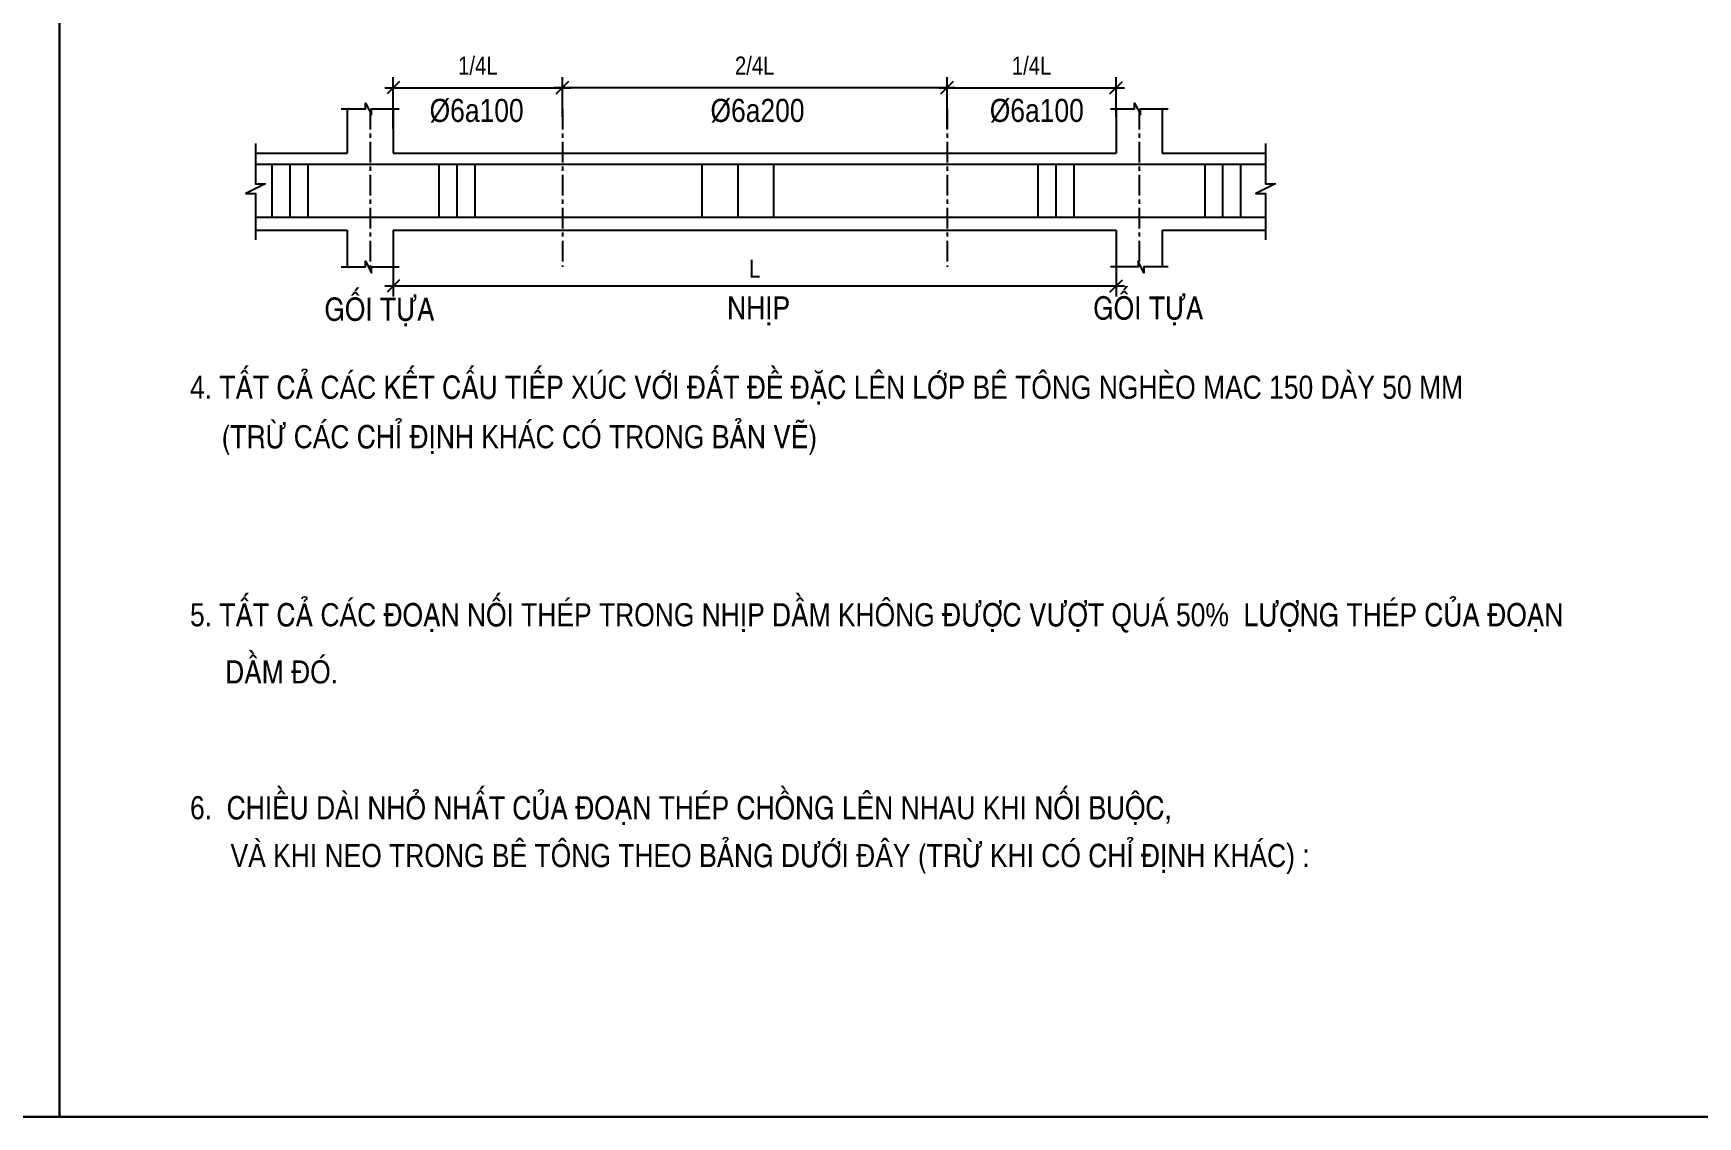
# Model space of a CAD drawing. Header units: millimetres. Extents: x -205508 to -110432, y 549193 to 571297.
# Drawn here: x -199921 to -194874, y 558925 to 562210 of the extents above; entities that cross this region are included whole.
import ezdxf

# ---------------------------------------------------------------- set-up
doc = ezdxf.new("R2010")
doc.units = ezdxf.units.MM
doc.header["$LTSCALE"] = 25
doc.header["$MEASUREMENT"] = 0
doc.header["$PDSIZE"] = 50
doc.linetypes.add('CENTERX2', pattern=[4, 2.5, -0.5, 0.5, -0.5])
doc.layers.add('DCE_MCZiCZac', color=250, linetype='Continuous', lineweight=13)
doc.layers.add('kich thuoc', color=251, linetype='Continuous')
doc.layers.add('S3', color=2, linetype='Continuous')
doc.styles.add('Simplex- GCC', font='arial.ttf', dxfattribs={"width": 0.8})
doc.styles.add('VN-Text', font='')
doc.styles.get('VN-Text').set_extended_font_data('VNI-Helve-Condense')
doc.dimstyles.new('ISO-25', dxfattribs={"dimscale": 25, "dimtxt": 2.2, "dimasz": 1.5, "dimexe": 1.3, "dimexo": 1, "dimgap": 1, "dimtad": 1, "dimdec": 0, "dimtxsty": 'Simplex- GCC', "dimblk": 'OBLIQUE', "dimcen": 2.5, "dimdle": 1, "dimclrd": 8, "dimclre": 8, "dimclrt": 7, "dimadec": 0, "dimazin": 0, "dimtfac": 1, "dimtdec": 0, "dimtix": 1, "dimtmove": 0, "dimatfit": 3, "dimfxl": 5, "dimfxlon": 1, "dimarcsym": 0})

# ---------------------------------------------------------------- blocks, each defined once
blk = doc.blocks.new('_Oblique')
at = {"color": 4, "linetype": 'ByBlock', "lineweight": -2}
blk.add_line((-0.5, -0.5), (0.5, 0.5), dxfattribs=at)
blk = doc.blocks.new('*D593')
at = {"layer": 'DCE_MCZiCZac', "color": 8, "lineweight": -2, "ltscale": 20, "transparency": 16777216}
for p, q in [((-198829.5, 561919.4), (-198829.5, 562076.9)), ((-198316.4, 561956.4), (-198316.4, 562076.9)), ((-198854.5, 562044.4), (-198291.4, 562044.4))]:
    blk.add_line(p, q, dxfattribs=at)
at = {"layer": 'Defpoints', "color": 0, "ltscale": 20, "transparency": 16777216}
for p in [(-198316.4, 562044.4), (-198316.4, 561931.4), (-198829.5, 561846)]:
    blk.add_point(p, dxfattribs=at)
at = {"layer": 'DCE_MCZiCZac', "color": 8, "lineweight": -2, "ltscale": 20, "transparency": 16777216, "xscale": 37.5, "yscale": 37.5, "zscale": 37.5, "rotation": 180}
blk.add_blockref('_Oblique', (-198829.5, 562044.4), dxfattribs=at)
at = {"layer": 'DCE_MCZiCZac', "color": 8, "lineweight": -2, "ltscale": 20, "transparency": 16777216, "xscale": 37.5, "yscale": 37.5, "zscale": 37.5}
blk.add_blockref('_Oblique', (-198316.4, 562044.4), dxfattribs=at)
at = {"layer": 'DCE_MCZiCZac', "color": 7, "ltscale": 20, "transparency": 16777216, "insert": (-198572.9, 562111.3), "char_height": 55, "attachment_point": 5, "style": 'Simplex- GCC'}
blk.add_mtext('1/4L', dxfattribs=at)
blk = doc.blocks.new('*D594')
at = {"layer": 'DCE_MCZiCZac', "color": 8, "lineweight": -2, "ltscale": 20, "transparency": 16777216}
for p, q in [((-196637.3, 561541.5), (-196637.3, 561411.1)), ((-198829.5, 561519.8), (-198829.5, 561411.1)), ((-198854.5, 561443.6), (-196612.3, 561443.6))]:
    blk.add_line(p, q, dxfattribs=at)
at = {"layer": 'Defpoints', "color": 0, "ltscale": 20, "transparency": 16777216}
for p in [(-198829.5, 561544.8), (-196637.3, 561566.5), (-196637.3, 561443.6)]:
    blk.add_point(p, dxfattribs=at)
at = {"layer": 'DCE_MCZiCZac', "color": 8, "lineweight": -2, "ltscale": 20, "transparency": 16777216, "xscale": 37.5, "yscale": 37.5, "zscale": 37.5, "rotation": 180}
blk.add_blockref('_Oblique', (-198829.5, 561443.6), dxfattribs=at)
at = {"layer": 'DCE_MCZiCZac', "color": 8, "lineweight": -2, "ltscale": 20, "transparency": 16777216, "xscale": 37.5, "yscale": 37.5, "zscale": 37.5}
blk.add_blockref('_Oblique', (-196637.3, 561443.6), dxfattribs=at)
at = {"layer": 'DCE_MCZiCZac', "color": 7, "ltscale": 20, "transparency": 16777216, "insert": (-197733.4, 561496.1), "char_height": 55, "attachment_point": 5, "style": 'Simplex- GCC'}
blk.add_mtext('L', dxfattribs=at)
blk = doc.blocks.new('*D619')
at = {"layer": 'DCE_MCZiCZac', "color": 8, "lineweight": -2, "ltscale": 20, "transparency": 16777216}
for p, q in [((-197150.3, 561919.4), (-197150.3, 562076.9)), ((-196637.3, 561956.4), (-196637.3, 562076.9)), ((-197175.3, 562044.4), (-196612.3, 562044.4))]:
    blk.add_line(p, q, dxfattribs=at)
at = {"layer": 'Defpoints', "color": 0, "ltscale": 20, "transparency": 16777216}
for p in [(-196637.3, 562044.4), (-196637.3, 561931.4), (-197150.3, 561846)]:
    blk.add_point(p, dxfattribs=at)
at = {"layer": 'DCE_MCZiCZac', "color": 8, "lineweight": -2, "ltscale": 20, "transparency": 16777216, "xscale": 37.5, "yscale": 37.5, "zscale": 37.5, "rotation": 180}
blk.add_blockref('_Oblique', (-197150.3, 562044.4), dxfattribs=at)
at = {"layer": 'DCE_MCZiCZac', "color": 8, "lineweight": -2, "ltscale": 20, "transparency": 16777216, "xscale": 37.5, "yscale": 37.5, "zscale": 37.5}
blk.add_blockref('_Oblique', (-196637.3, 562044.4), dxfattribs=at)
at = {"layer": 'DCE_MCZiCZac', "color": 7, "ltscale": 20, "transparency": 16777216, "insert": (-196893.8, 562111.3), "char_height": 55, "attachment_point": 5, "style": 'Simplex- GCC'}
blk.add_mtext('1/4L', dxfattribs=at)
blk = doc.blocks.new('*D620')
at = {"layer": 'DCE_MCZiCZac', "color": 8, "lineweight": -2, "ltscale": 20, "transparency": 16777216}
for p, q in [((-198316.4, 561956.4), (-198316.4, 562076.9)), ((-197150.3, 561919.4), (-197150.3, 562076.9)), ((-197125.3, 562044.4), (-198341.4, 562044.4))]:
    blk.add_line(p, q, dxfattribs=at)
at = {"layer": 'Defpoints', "color": 0, "ltscale": 20, "transparency": 16777216}
for p in [(-198316.4, 562044.4), (-198316.4, 561931.4), (-197150.3, 561846)]:
    blk.add_point(p, dxfattribs=at)
at = {"layer": 'DCE_MCZiCZac', "color": 8, "lineweight": -2, "ltscale": 20, "transparency": 16777216, "xscale": 37.5, "yscale": 37.5, "zscale": 37.5, "rotation": 180}
blk.add_blockref('_Oblique', (-198316.4, 562044.4), dxfattribs=at)
at = {"layer": 'DCE_MCZiCZac', "color": 8, "lineweight": -2, "ltscale": 20, "transparency": 16777216, "xscale": 37.5, "yscale": 37.5, "zscale": 37.5}
blk.add_blockref('_Oblique', (-197150.3, 562044.4), dxfattribs=at)
at = {"layer": 'DCE_MCZiCZac', "color": 7, "ltscale": 20, "transparency": 16777216, "insert": (-197733.4, 562111.3), "char_height": 55, "attachment_point": 5, "style": 'Simplex- GCC'}
blk.add_mtext('2/4L', dxfattribs=at)

msp = doc.modelspace()

# ---------------------------------------------------------------- linework, layer by layer
at = {"color": 2}
for p, q in [((-198969.4, 561980.5), (-198969.4, 561846)), ((-198829.5, 561980.5), (-198829.5, 561846)), ((-196637.3, 561980.5), (-196637.3, 561846)), ((-196497.4, 561980.5), (-196497.4, 561846)), ((-199246.9, 561846), (-198969.4, 561846)), ((-198829.5, 561846), (-196637.3, 561846)), ((-196497.4, 561846), (-196184.7, 561846)), ((-199246.9, 561612.8), (-198969.4, 561612.8)), ((-198969.4, 561612.8), (-198969.4, 561501.1)), ((-198829.5, 561612.8), (-196637.3, 561612.8)), ((-198829.5, 561612.8), (-198829.5, 561501.1)), ((-196637.3, 561612.8), (-196637.3, 561501.1)), ((-196497.4, 561612.8), (-196184.7, 561612.8)), ((-196497.4, 561612.8), (-196497.4, 561501.1))]:
    msp.add_line(p, q, dxfattribs=at)
at = {"color": 4}
for p, q in [((-199246.9, 561812.3), (-197838.3, 561812.3)), ((-197838.3, 561812.3), (-196184.7, 561812.3)), ((-199246.9, 561651.7), (-198468, 561651.7)), ((-198468, 561651.7), (-196998.8, 561651.7)), ((-196998.8, 561651.7), (-196184.7, 561651.7))]:
    msp.add_line(p, q, dxfattribs=at)
at = {"color": 3}
for p, q in [((-199197.3, 561812.3), (-199197.3, 561651.7)), ((-199143, 561812.3), (-199143, 561651.7)), ((-199088.6, 561812.3), (-199088.6, 561651.7)), ((-198690.8, 561812.3), (-198690.8, 561651.7)), ((-198636.4, 561812.3), (-198636.4, 561651.7)), ((-198582.1, 561812.3), (-198582.1, 561651.7)), ((-197893.7, 561812.3), (-197893.7, 561651.7)), ((-197785, 561812.3), (-197785, 561651.7)), ((-197676.3, 561812.3), (-197676.3, 561651.7)), ((-196874.5, 561812.3), (-196874.5, 561651.7)), ((-196820.1, 561812.3), (-196820.1, 561651.7)), ((-196765.8, 561812.3), (-196765.8, 561651.7)), ((-196368.9, 561812.3), (-196368.9, 561651.7)), ((-196314.5, 561812.3), (-196314.5, 561651.7)), ((-196260.2, 561812.3), (-196260.2, 561651.7))]:
    msp.add_line(p, q, dxfattribs=at)
at = {"layer": 'Defpoints'}
for points in [[(-205508.1, 570555.2), (-188511, 570555.2), (-188511, 558924.8), (-205508.1, 558924.8)], [(-205508.1, 558924.8), (-199841.4, 558924.8), (-199841.4, 570555.2), (-205508.1, 570555.2)], [(-199841.4, 558924.8), (-194719.7, 558924.8), (-194719.7, 570555.2), (-199841.4, 570555.2)]]:
    msp.add_lwpolyline(points, close=True, dxfattribs=at)
at = {"layer": 'kich thuoc', "linetype": 'CENTERX2'}
for p, q in [((-198899.4, 561980.5), (-198899.4, 561501.1)), ((-198316.4, 561980.5), (-198316.4, 561501.1)), ((-197150.3, 561980.5), (-197150.3, 561501.1)), ((-196567.3, 561980.5), (-196567.3, 561501.1))]:
    msp.add_line(p, q, dxfattribs=at)
at = {"layer": 'kich thuoc'}
for points in [[(-198986.9, 561980.5), (-198913.4, 561980.5), (-198913.4, 561998), (-198895.9, 561963), (-198895.9, 561980.5), (-198812, 561980.5)], [(-196654.8, 561980.5), (-196581.3, 561980.5), (-196581.3, 561998), (-196563.8, 561963), (-196563.8, 561980.5), (-196479.9, 561980.5)], [(-199246.9, 561875.2), (-199246.9, 561752.7), (-199217.7, 561752.7), (-199276, 561723.6), (-199246.9, 561723.6), (-199246.9, 561583.6)], [(-196184.7, 561875.2), (-196184.7, 561752.7), (-196155.6, 561752.7), (-196213.9, 561723.6), (-196184.7, 561723.6), (-196184.7, 561583.6)], [(-198986.9, 561501.1), (-198913.4, 561501.1), (-198913.4, 561518.6), (-198895.9, 561483.6), (-198895.9, 561501.1), (-198812, 561501.1)], [(-196479.9, 561501.1), (-196553.3, 561501.1), (-196553.3, 561483.6), (-196570.8, 561518.6), (-196570.8, 561501.1), (-196654.8, 561501.1)]]:
    msp.add_lwpolyline(points, dxfattribs=at)

# ---------------------------------------------------------------- texts
at = {"layer": 'S3', "color": 7, "style": 'VN-Text'}
for s, height, p in [('Þ6a100', 69.96, (-198719.2, 561940.8)), ('Þ6a200', 69.96, (-197867.5, 561940.8)), ('Þ6a100', 69.96, (-197020.6, 561940.8)), ('GOÁI TÖÏA', 69.96, (-196707, 561341.9)), ('GOÁI TÖÏA', 69.96, (-199038.4, 561338.3)), ('NHÒP', 69.96, (-197817, 561341.9)), ('4. TAÁT CAÛ CAÙC KEÁT CAÁU TIEÁP XUÙC VÔÙI ÑAÁT ÑEÀ ÑAËC LEÂN LÔÙP BEÂ TOÂNG NGHEØO MAC 150 DAØY 50 MM ', 69.9638, (-199445.7, 561101.5)), ('(TRÖØ CAÙC CHÆ ÑÒNH KHAÙC COÙ TRONG BAÛN VEÕ)', 69.964, (-199350.1, 560951.5)), ('5. TAÁT CAÛ CAÙC ÑOAÏN NOÁI THEÙP TRONG NHÒP DAÀM KHOÂNG ÑÖÔÏC VÖÔÏT QUAÙ 50%%%  LÖÔÏNG THEÙP CUÛA ÑOAÏN', 69.9638, (-199445.7, 560411.7)), (' DAÀM ÑOÙ.', 69.96, (-199361.3, 560238.4)), ('6.  CHIEÀU DAØI NHOÛ NHAÁT CUÛA ÑOAÏN THEÙP CHOÀNG LEÂN NHAU KHI NOÁI BUOÄC,', 69.964, (-199445.7, 559826.6)), ('VAØ KHI NEO TRONG BEÂ TOÂNG THEO BAÛNG DÖÔÙI ÑAÂY (TRÖØ KHI COÙ CHÆ ÑÒNH KHAÙC) :', 69.964, (-199322.8, 559681.7))]:
    msp.add_text(s, height=height, dxfattribs=at).set_placement(p)

# ---------------------------------------------------------------- dimensions: what is measured, and where the dimension line sits
at = {"layer": 'DCE_MCZiCZac', "ltscale": 20}
for base, p1, p2, text, picture, middle in [((-198316.4, 562044.4), (-198829.5, 561846), (-198316.4, 561931.4), '1/4L', '*D593', (-198572.9, 562111.3)), ((-196637.3, 562044.4), (-197150.3, 561846), (-196637.3, 561931.4), '1/4L', '*D619', (-196893.8, 562111.3)), ((-196637.3, 561443.6), (-198829.5, 561544.8), (-196637.3, 561566.5), 'L', '*D594', (-197733.4, 561496.1))]:
    dim = msp.add_linear_dim(base=base, p1=p1, p2=p2, text=text, dimstyle='ISO-25', dxfattribs=at)
    dim.commit()
    dim.dimension.update_dxf_attribs({"geometry": picture, "text_midpoint": middle})
dim = msp.add_linear_dim(base=(-198316.4, 562044.4), p1=(-197150.3, 561846), p2=(-198316.4, 561931.4), angle=180, text='2/4L', dimstyle='ISO-25', dxfattribs=at)
dim.commit()
dim.dimension.update_dxf_attribs({"geometry": '*D620', "text_midpoint": (-197733.4, 562111.3)})

doc.saveas('drawing.dxf')
